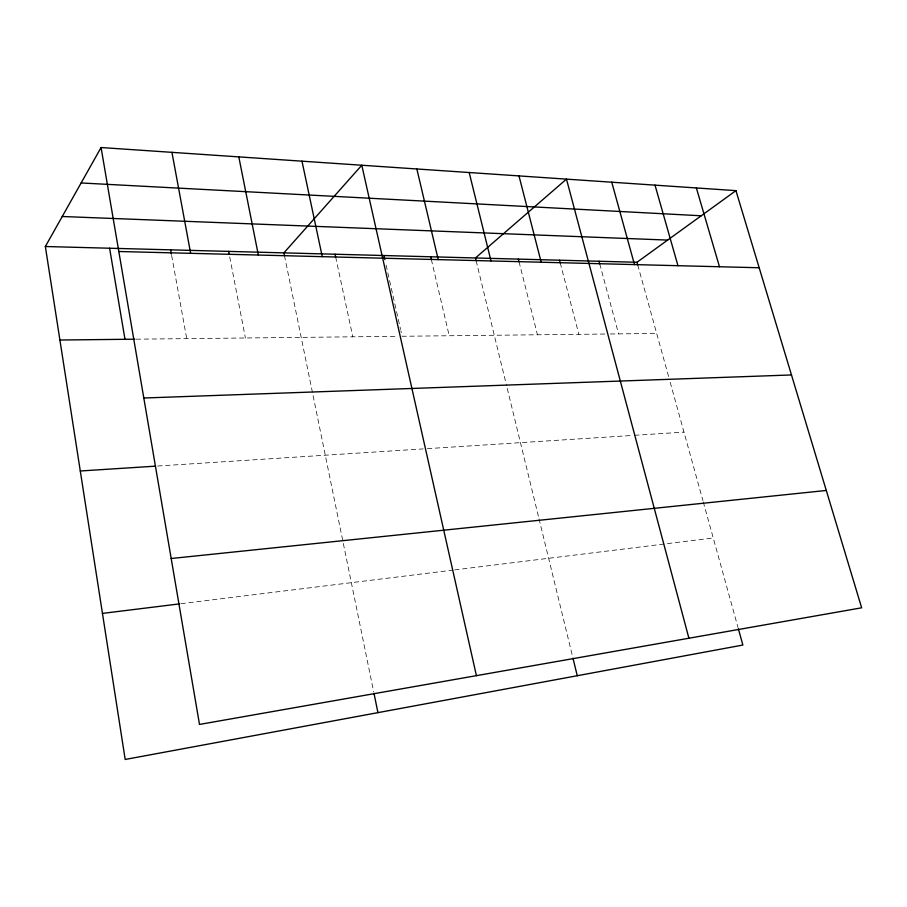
<?xml version="1.0" encoding="UTF-8"?>
<svg xmlns="http://www.w3.org/2000/svg" width="907" height="907" viewBox="0 0 907 907"><rect width="100%" height="100%" fill="white"/><g stroke="black" fill="none" stroke-linecap="round" stroke-linejoin="round"><path stroke-width="0.68" stroke-dasharray="4.54 3.4" d="M180.935 603.711L451.856 570.254M454.656 569.902L713.253 537.964M157.648 466.017L423.229 448.908M427.378 448.648L633.233 435.394M634.605 435.303L683.969 432.117M136.209 339.184L397.878 336.316M604.867 334.037L402.096 336.27L400.871 330.794M610.343 333.98L656.691 333.47M637.734 264.957L669.445 379.591M670.194 382.312L702.902 500.539M703.265 501.877L738.003 627.463M599.754 263.948L618.563 333.889M560.22 262.894L578.847 334.32M519.053 261.806L537.466 334.774M476.118 260.672L506.571 385.656M507.24 388.377L538.701 517.5M539.03 518.861L572.646 656.827M431.335 259.493L449.214 335.749M386.087 265.105L400.565 329.422M335.647 256.976L352.812 336.803M284.469 255.638L373.729 692.086M229.72 256.885L245.389 337.982M171.627 255.4L186.729 338.628"/><path stroke-width="1.36" d="M738.377 628.812L742.867 645.047L125.189 759.465L45.35 246.511L101.074 147.535L735.94 190.64L861.65 607.803L199.495 724.432L101.074 147.535M45.35 246.511L636.986 262.27L735.94 190.64M102.457 613.404L179.552 603.881M171.185 558.508L826.288 490.46M80.292 470.994L154.859 466.198M143.805 398.014L791.482 374.954M59.907 340.023L134.803 339.195M118.806 251.5L759.182 267.758M62.243 216.501L667.643 240.083M81.12 182.965L701.213 215.775M696.372 187.953L719.478 266.749M655.013 185.141L677.96 265.694M636.986 262.27L637.734 264.957M611.76 182.205L634.492 264.595M599.028 261.25L599.754 263.948M688.901 638.222L566.478 179.132L475.461 257.962L476.118 260.672M559.517 260.207L560.22 262.894M518.997 175.913L541.184 262.225M518.362 259.107L519.053 261.806M469.191 172.534L491.004 260.944M572.975 658.176L577.249 675.715M416.846 168.974L438.228 259.606M430.689 256.772L431.335 259.493M383.933 255.525L384.863 259.629M476.413 675.658L361.791 165.233L283.902 252.86L284.469 255.638M335.057 254.221L335.647 256.976M301.986 161.174L322.257 256.67M374.013 693.447L377.936 712.641M238.802 156.888L258.348 255.048M228.655 251.386L229.188 254.141M171.945 152.353L190.651 253.325M170.629 249.844L171.378 254.005M109.6 248.223L124.985 339.309"/></g></svg>
